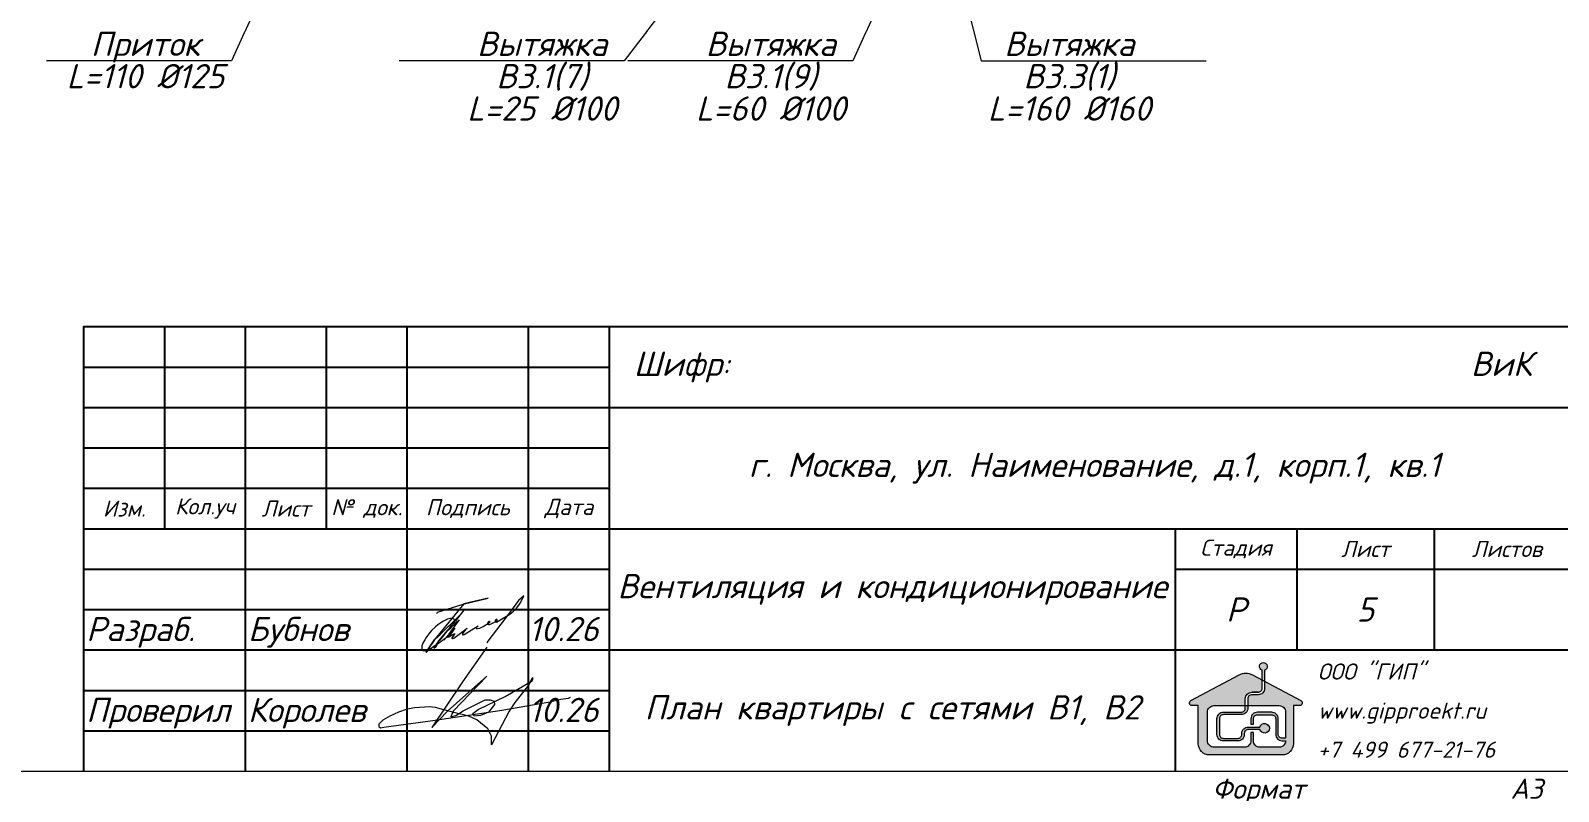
# Model space of a CAD drawing. Header units: millimetres. Extents: x 3082 to 230946, y 1570 to 312844.
# Drawn here: x 50041 to 59489, y 97319 to 102025 of the extents above; entities that cross this region are included whole.
import ezdxf
from ezdxf import colors
from ezdxf.entities.mleader import LeaderData, LeaderLine
from ezdxf.math import Vec2, Vec3

# ---------------------------------------------------------------- set-up
doc = ezdxf.new("R2010")
doc.units = ezdxf.units.MM
for name, color, linetype, lineweight in [('A_K1', 14, 'Continuous', 0), ('Ramka', 7, 'Continuous', 0), ('Двери', 7, 'Continuous', 13)]:
    doc.layers.add(name, color=color, linetype=linetype, lineweight=lineweight)
for name, color, linetype in [('FORMAT', 7, 'Continuous'), ('FORMATKA', 7, 'Continuous'), ('TEXT', 250, 'Continuous')]:
    doc.layers.add(name, color=color, linetype=linetype)
doc.styles.add('ls_200', font='isocpeui.ttf', dxfattribs={"height": 200})

# ---------------------------------------------------------------- blocks, each defined once
blk = doc.blocks.new('giplogo01')
h = blk.add_hatch(color=5)
h.dxf.hatch_style = 1
h.paths.add_polyline_path([(210, 2227), (435, 2227, 0.414214), (576, 2368), (576, 2667), (236, 2849, 0.250432), (-236, 2849), (-1953, 1931, 0.780449), (-1908, 1752), (-1692, 1752), (-1692, 400, 0.414214), (-1292, 0), (0, 0), (1292, 0, 0.414214), (1692, 400), (1692, 1752), (1908, 1752, 0.780449), (1953, 1931), (665, 2619), (665, 2368, -0.414214), (435, 2138), (210, 2138, 0.414214), (69, 1997), (69, 1752), (1182, 1752, -0.414214), (1412, 1522), (1412, 594), (1288, 594, -0.414214), (1147, 735), (1147, 1287, 0.414214), (917, 1517), (408, 1517, 0.414214), (178, 1287), (178, 1091), (267, 1091), (267, 1287, -0.414214), (408, 1428), (917, 1428, -0.414214), (1058, 1287), (1058, 735, 0.414214), (1288, 505), (1412, 505, -0.414214), (1182, 275), (497, 275, -0.414214), (267, 505), (267, 802), (178, 802), (178, 506, -0.414214), (-52, 276), (-1133, 276, -0.414214), (-1363, 506), (-1363, 1522, -0.414214), (-1133, 1752), (-20, 1752), (-20, 1997, -0.414214)])
h.paths.add_polyline_path([(69, 1661), (69, 1752), (-20, 1752), (-20, 1661, -0.414214), (-161, 1520), (-796, 1520, 0.414214), (-1026, 1290), (-1026, 729, 0.414214), (-796, 499), (-285, 499, 0.414214), (-55, 729), (-55, 761, -0.414214), (86, 902), (497, 902, 7.564808), (497, 991), (86, 991, 0.414214), (-144, 761), (-144, 729, -0.414214), (-285, 588), (-796, 588, -0.414214), (-937, 729), (-937, 1290, -0.414214), (-796, 1431), (-161, 1431, 0.414214)], flags=17)
h.paths.add_polyline_path([(576, 3014), (576, 2667), (665, 2619), (665, 3014, 6.005441)])
at = {"color": 5}
blk.add_lwpolyline([(665, 3014), (665, 2368, -0.414214), (435, 2138), (210, 2138, 0.414214), (69, 1997), (69, 1661, -0.414214), (-161, 1431), (-796, 1431, 0.414214), (-937, 1290), (-937, 729, 0.414214), (-796, 588), (-285, 588, 0.414214), (-144, 729), (-144, 761, -0.414214), (86, 991), (497, 991, -7.564808), (497, 902), (86, 902, 0.414214), (-55, 761), (-55, 729, -0.414214), (-285, 499), (-796, 499, -0.414214), (-1026, 729), (-1026, 1290, -0.414214), (-796, 1520), (-161, 1520, 0.414214), (-20, 1661), (-20, 1997, -0.414214), (210, 2227), (435, 2227), (210, 2227), (435, 2227, 0.414214), (576, 2368), (576, 3014), (576, 3014), (576, 3014, -6.005441)], format="xyb", close=True, dxfattribs=at)
for points in [[(-1956, 1929), (-236, 2849, -0.250432), (236, 2849), (1953, 1931, -0.780449), (1908, 1752), (1692, 1752), (1692, 400, -0.414214), (1292, 0), (0, 0), (-1292, 0, -0.414214), (-1692, 400), (-1692, 1752), (-1908, 1752, -0.780449), (-1953, 1931), (-236, 2849, -0.250432), (236, 2849), (1956, 1929)], [(1412, 594), (1288, 594, -0.414214), (1147, 735), (1147, 1287, 0.414214), (917, 1517), (408, 1517, 0.414214), (178, 1287), (178, 1091), (267, 1091), (267, 1287, -0.414214), (408, 1428), (917, 1428, -0.414214), (1058, 1287), (1058, 735, 0.414214), (1288, 505), (1412, 505, -0.414214), (1182, 275), (497, 275, -0.414214), (267, 505), (267, 802), (178, 802), (178, 506, -0.414214), (-52, 276), (-1133, 276, -0.414214), (-1363, 506), (-1363, 1522, -0.414214), (-1133, 1752), (1182, 1752, -0.414214), (1412, 1522), (1412, 594), (1377, 594)]]:
    blk.add_lwpolyline(points, format="xyb", dxfattribs=at)
blk = doc.blocks.new('*U457')
for points in [[(-9500, 250), (-9500, 3000), (-250, 3000)], [(-9000, 1750), (-9000, 3000)], [(-8500, 250), (-8500, 3000)], [(-8000, 1750), (-8000, 3000)], [(-7500, 250), (-7500, 3000)], [(-6750, 250), (-6750, 3000)], [(-6250, 250), (-6250, 3000)], [(-9500, 2750), (-6250, 2750)], [(-9500, 2500), (-6250, 2500)], [(-6250, 2500), (-250, 2500)], [(-9500, 2250), (-6250, 2250)], [(-9500, 2000), (-6250, 2000)], [(-9500, 1750), (-6250, 1750)], [(-6250, 1750), (-250, 1750)], [(-2750, 250), (-2750, 1750)], [(-2000, 1750), (-2000, 1000)], [(-1150, 1750), (-1150, 1000)], [(-9500, 1500), (-6250, 1500)], [(-2750, 1500), (-250, 1500)], [(-9500, 1250), (-6250, 1250)], [(-9500, 1000), (-6250, 1000)], [(-6250, 1000), (-250, 1000)], [(-9500, 750), (-6250, 750)], [(-9500, 500), (-6250, 500)]]:
    blk.add_lwpolyline(points)
at = {"layer": 'Ramka', "color": 7}
blk.add_lwpolyline([(-19960.5, 250), (-250, 250), (-250, 14600), (-19960.5, 14600)], close=True, dxfattribs=at)
at = {"layer": 'Ramka', "color": 5, "lineweight": 9, "flags": 128}
for points in [[(-7317.9, 1225.9), (-7312.8, 1234.3), (-7153.4, 1283.7), (-6999.3, 1321.2), (-7149.3, 1284.5), (-7317.5, 1082.4), (-7329.4, 1066), (-7344.7, 1043.5), (-7356.3, 1027.9), (-7367.2, 1011.9), (-7370.7, 1004.5), (-7372.3, 1000.7), (-7373.7, 999.9), (-7377.3, 992.3), (-7382.4, 985), (-7367.2, 1011.9), (-7350.5, 1035.7), (-7329.4, 1066), (-7295.6, 1096.1), (-7279, 1112.9), (-7262.1, 1129.9), (-7246.4, 1145.3), (-7233.8, 1156.6), (-7219.6, 1170.3), (-7199.7, 1189.9), (-7172.8, 1217.1), (-7157.2, 1236.2), (-7148.6, 1246.4), (-7145.9, 1249.8), (-7143.3, 1254.9), (-7172.8, 1217.1), (-7201.2, 1180.4), (-7232.5, 1144.9), (-7241.5, 1132), (-7248.1, 1123.8), (-7263.3, 1105.6), (-7269.7, 1097.4), (-7285.1, 1079.8), (-7293.1, 1069.8), (-7298.9, 1061.8), (-7308.4, 1051.2), (-7309, 1046.6), (-7315.9, 1032.9), (-7319.1, 1028), (-7323.6, 1021.3), (-7328.1, 1015.3), (-7331.4, 1012), (-7333.1, 1010.6), (-7326.5, 1024.9), (-7321.8, 1032.3), (-7317.3, 1038.9), (-7311.7, 1046.8), (-7304, 1057.2), (-7271.1, 1095.8), (-7252.8, 1118.4), (-7230.9, 1137.6), (-7213.6, 1154), (-7200.4, 1167.5), (-7193.4, 1173.9), (-7185.4, 1181), (-7179.2, 1186.2), (-7202.2, 1155.8), (-7214.4, 1138.9), (-7230.1, 1117.3), (-7244.9, 1096.5), (-7251.6, 1087.8), (-7257.2, 1081.1), (-7261.3, 1075.7), (-7264.1, 1071.4), (-7267.1, 1066.6), (-7272.9, 1059.9), (-7236.6, 1101.7), (-7227.3, 1110.1), (-7220.4, 1119.5), (-7215.9, 1124.6), (-7206.4, 1134), (-7243.9, 1079.1), (-7223, 1116.4), (-7216.2, 1130.9), (-7207.6, 1148.3), (-7207, 1160.8), (-7206.1, 1167.6), (-7206.7, 1174.4), (-7208.7, 1184.3), (-7210.1, 1187.6), (-7216.4, 1193), (-7219.7, 1194), (-7226.3, 1195.5), (-7233.9, 1194.8), (-7250.5, 1190.2), (-7262.9, 1185), (-7276.3, 1177.9), (-7286.9, 1172.1), (-7311, 1155), (-7326.1, 1142.8), (-7349.5, 1120.6), (-7367.2, 1099.1), (-7378.4, 1083.5), (-7383, 1077.6), (-7390.7, 1063.6), (-7403.6, 1041.2), (-7408.8, 1025.4), (-7409.6, 1016.9), (-7410.2, 1010), (-7407.1, 1001.4), (-7401.9, 997.1), (-7390, 995.6), (-7377.8, 997.4), (-7352.6, 1012.3), (-7337.2, 1021.2), (-7298.8, 1048.5), (-7276.3, 1064.7), (-7258.7, 1076.4), (-7242.6, 1081.5), (-7218.4, 1096.5), (-7205.4, 1102.2), (-7215.7, 1085.6), (-7223.3, 1075.9), (-7224.7, 1073.1), (-7225.3, 1070.6), (-7219.4, 1070.2), (-7211.5, 1072.5), (-7153.8, 1115.5), (-7129, 1134.1), (-7147.3, 1114.6), (-7157.4, 1102.6), (-7158.8, 1098.6), (-7158.5, 1094.8), (-7153.8, 1094.3), (-7148.5, 1096.3), (-7062.5, 1149.5), (-7072, 1138.9), (-7073.1, 1134.4), (-7072.3, 1132.1), (-7071.1, 1131.5), (-7066, 1132.4), (-7051.4, 1135.2), (-7031.5, 1145.9), (-7013.4, 1156.5), (-6998.5, 1164.1), (-6991.5, 1169.1), (-6988.3, 1173.5), (-6987.5, 1174.9), (-6990.5, 1176.8), (-6996.2, 1175.9), (-6999.9, 1172.5), (-7002.2, 1169.1), (-7004, 1164.5), (-7005.1, 1160.8), (-7004.2, 1159.2), (-6998.1, 1157.5), (-6991.3, 1158.6), (-6981.2, 1162.6), (-6961, 1171.7), (-6955.2, 1174.2), (-6949.2, 1179.1), (-6946.6, 1181.4), (-6944.4, 1185.1), (-6943.8, 1188.3), (-6947.2, 1189.4), (-6950.4, 1189.4), (-6952.9, 1187.1), (-6956.1, 1184), (-6957.3, 1179.4), (-6957.1, 1177.2), (-6955.2, 1174.2), (-6951.8, 1173.7), (-6947.8, 1172.1), (-6942.2, 1174.8), (-6936.9, 1177.4), (-6865, 1222.2), (-6845.7, 1238), (-6824.8, 1258.2), (-6809.6, 1278.3), (-6802.4, 1290), (-6778.9, 1333.2), (-6780, 1335.2), (-6812.2, 1306.8), (-6868.1, 1229.6), (-7002.4, 1053.9), (-7007.6, 1043.9)], [(-7008.8, 1018.5), (-7157.4, 803.1), (-7347.9, 520.7), (-7251.3, 622), (-7007.5, 838), (-7215.7, 622), (-7231.4, 585.7), (-7198.8, 594.8), (-7154.7, 623.8), (-7017.6, 691.8), (-6987.8, 692.3), (-6962.5, 682.9), (-6960.7, 662.3), (-6998.2, 615.4), (-7047.9, 594.8), (-7086.3, 591), (-7094.7, 607.9), (-7061, 631.4), (-6894.2, 712.9), (-6726.8, 809.3), (-6720.5, 826), (-6725, 826.8), (-6728.7, 823.2), (-6748.6, 783.5), (-6834.8, 674.5), (-6869.1, 621.4), (-6979, 413.4), (-6980, 466.2), (-7002.1, 512.4), (-7069.6, 567.8), (-7118.6, 590.9), (-7202.7, 611.6), (-7274.1, 630), (-7325.1, 644.1), (-7363.4, 648.2), (-7456, 642.5), (-7506.7, 632.3), (-7553.9, 614.7), (-7607.9, 591.2), (-7651.1, 566.3), (-7674.9, 540.3), (-7676.5, 527), (-7664.4, 519.3), (-7645.6, 522.6), (-7326.8, 565.8), (-6914.1, 626.9), (-6617.4, 679.8), (-6549.5, 695.2), (-6503.5, 702.4), (-6490.8, 709)]]:
    blk.add_lwpolyline(points, dxfattribs=at)
at = {"layer": 'A_K1', "xscale": 0.1741164628948324, "yscale": 0.1741164628948324, "zscale": 0.1741164628948324}
blk.add_blockref('giplogo01', (-2314.1, 350.8), dxfattribs=at)
at = {"layer": 'A_K1', "color": 5, "insert": (-1870.2, 625), "char_height": 100, "width": 1620.215, "attachment_point": 4, "line_spacing_factor": 1.45, "style": 'ls_200'}
blk.add_mtext('\\pxql;ООО "ГИП"\\Pwww.gipproekt.ru\\P+7 499 677-21-76', dxfattribs=at)
at = {"layer": 'Ramka', "lineweight": 9, "style": 'ls_200'}
for s, p in [('Разраб.', (-9485.2, 1054.6)), ('Бубнов', (-8485.2, 1054.6)), ('10.26', (-6750.2, 1054.6)), ('Проверил', (-9485.2, 554.6)), ('Королев', (-8485.2, 554.6)), ('10.26', (-6750.2, 554.6))]:
    blk.add_text(s, height=150, dxfattribs=at).set_placement(p)
at = {"layer": 'TEXT', "color": 0, "linetype": 'Continuous', "lineweight": 0, "style": 'ls_200'}
for s, insert, char_height, width, attachment_point in [('\\pxi1,ql;Шифр:                                                ВиК', (-6250, 2750), 150, 6000, 4), ('\\pxqc;Изм.', (-9250, 1875), 100, 500, 5), ('\\pxqc;Кол.уч', (-8750, 1875), 100, 500, 5), ('\\pxqc;Лист', (-8250, 1875), 100, 500, 5), ('№ док.', (-7750, 1875), 100, 500, 5), ('\\pxqc;Подпись', (-7125, 1875), 100, 750, 5), ('\\pxqc;Дата', (-6500, 1875), 100, 500, 5), ('\\pxqc;Стадия', (-2375, 1625), 100, 750, 5), ('\\pxqc;Лист', (-1575, 1625), 100, 850, 5), ('\\pxqc;Листов', (-700, 1625), 100, 900, 5), ('\\pxqc;Вентиляция и кондиционирование', (-6250, 1375), 150, 3500, 4), ('\\pxqc;Формат                А3', (-250, 125), 124.667, 2500, 6)]:
    blk.add_mtext(s, dxfattribs=dict(at, insert=insert, char_height=char_height, width=width, attachment_point=attachment_point))
blk = doc.blocks.new('_None')
blk = doc.blocks.new('*U501')
at = {"layer": 'FORMATKA', "lineweight": 0, "insert": (0, 0), "char_height": 150, "width": 6000, "attachment_point": 5, "style": 'ls_200'}
blk.add_mtext('\\pxqc;{\\C0;г. Москва, ул. Наименование, д.1, корп.1, кв.1}', dxfattribs=at)
blk = doc.blocks.new('*U503')
at = {"color": 0, "linetype": 'ByBlock', "lineweight": -2, "transparency": 16777216}
blk.add_blockref('*U501', (0, -59400), dxfattribs=at)

msp = doc.modelspace()

# ---------------------------------------------------------------- block references
at = {"layer": 'FORMAT'}
msp.add_blockref('*U457', (59870.1, 97193.7), dxfattribs=at)

# ---------------------------------------------------------------- texts
at = {"layer": 'TEXT', "color": 0, "linetype": 'Continuous', "lineweight": 0, "char_height": 150, "attachment_point": 4, "style": 'ls_200'}
for s, insert, width in [('\\pxqc;Р', (57120.1, 98443.7), 750), ('\\pxqc;5', (57870.1, 98443.7), 850), ('\\pxqc;План квартиры c сетями В1, В2', (53620.1, 97818.7), 3500)]:
    msp.add_mtext(s, dxfattribs=dict(at, insert=insert, width=width))

# ---------------------------------------------------------------- next in the draw order: leaders
at = {"layer": 'Двери'}
ml = msp.add_multileader_mtext('Standard', dxfattribs=at)
ml.set_content('Вытяжка В3.3(1)\\PL=160 %%C160', color=256, style='ls_200')
ml.set_leader_properties(color=256, linetype='ByLayer', lineweight=-1)
ml.set_arrow_properties(name='NONE')
ml.build(insert=Vec2(0, 0))
ml.multileader.update_dxf_attribs({"text_left_attachment_type": 6, "text_right_attachment_type": 6})
ctx = ml.context
ctx.base_point, ctx.char_height, ctx.landing_gap_size, ctx.plane_origin = Vec3(55927.3, 101838.2), 150, 20, Vec3(55748.1, 99467.7)
ctx.left_attachment, ctx.right_attachment, ctx.text_align_type = 6, 6, 1
notes = []
notes.append((ctx, [(0, (1, 1, 0), (55919.3, 101838.2), (1, 0), 8, [(0, [(55676.5, 102798.4)], 0, [])])]))
ctx.mtext.insert, ctx.mtext.width, ctx.mtext.alignment, ctx.mtext.line_spacing_factor, ctx.mtext.flow_direction = Vec3(56464.4, 102018.2), 1349.505, 2, 0.8, 5
ctx.mtext.has_bg_fill, ctx.mtext.bg_color, ctx.mtext.bg_scale_factor, ctx.mtext.bg_transparency, ctx.mtext.use_window_bg_color = 1, -1073741824, 1, 0, 1
ml = msp.add_multileader_mtext('Standard', dxfattribs=at)
ml.set_content('Приток\\PL=110 %%C125', color=256, style='ls_200')
ml.set_leader_properties(color=256, linetype='ByLayer', lineweight=-1)
ml.set_arrow_properties(name='NONE')
ml.build(insert=Vec2(0, 0))
ml.multileader.update_dxf_attribs({"text_left_attachment_type": 6, "text_right_attachment_type": 6})
ctx = ml.context
ctx.base_point, ctx.char_height, ctx.landing_gap_size, ctx.plane_origin = Vec3(50227.4, 101838.2), 150, 20, Vec3(50048.3, 99467.7)
ctx.left_attachment, ctx.right_attachment, ctx.text_align_type = 6, 6, 1
notes.append((ctx, [(1, (1, 1, 0), (51282.9, 101838.2), (-1, 0), 8, [(0, [(51714.1, 102783.4)], 0, [])])]))
ctx.mtext.insert, ctx.mtext.width, ctx.mtext.alignment, ctx.mtext.line_spacing_factor, ctx.mtext.flow_direction = Vec3(50751.2, 102018.2), 1349.505, 2, 0.8, 5
ctx.mtext.has_bg_fill, ctx.mtext.bg_color, ctx.mtext.bg_scale_factor, ctx.mtext.bg_transparency, ctx.mtext.use_window_bg_color = 1, -1073741824, 1, 0, 1
ml = msp.add_multileader_mtext('Standard', dxfattribs=at)
ml.set_content('Вытяжка В3.1(7)\\PL=25 %%C100', color=256, style='ls_200')
ml.set_leader_properties(color=256, linetype='ByLayer', lineweight=-1)
ml.set_arrow_properties(name='NONE')
ml.build(insert=Vec2(0, 0))
ml.multileader.update_dxf_attribs({"text_left_attachment_type": 6, "text_right_attachment_type": 6})
ctx = ml.context
ctx.base_point, ctx.char_height, ctx.landing_gap_size, ctx.plane_origin = Vec3(52706, 101838.2), 150, 20, Vec3(52768.2, 99467.7)
ctx.left_attachment, ctx.right_attachment, ctx.text_align_type = 6, 6, 1
notes.append((ctx, [(1, (1, 1, 0), (53710.7, 101838.2), (-1, 0), 8, [(0, [(54433.9, 102783.4)], 0, [])])]))
ctx.mtext.insert, ctx.mtext.width, ctx.mtext.alignment, ctx.mtext.line_spacing_factor, ctx.mtext.flow_direction = Vec3(53204.3, 102018.2), 1349.505, 2, 0.8, 5
ctx.mtext.has_bg_fill, ctx.mtext.bg_color, ctx.mtext.bg_scale_factor, ctx.mtext.bg_transparency, ctx.mtext.use_window_bg_color = 1, -1073741824, 1, 0, 1
for ctx, leaders in notes:
    for number, flags, end, landing, length, lines in leaders:
        leader = LeaderData()
        leader.index, (leader.has_last_leader_line, leader.has_dogleg_vector, leader.attachment_direction) = number, flags
        leader.last_leader_point, leader.dogleg_vector, leader.dogleg_length = Vec3(end), Vec3(landing), length
        for number, points, colour, breaks in lines:
            line = LeaderLine()
            line.index, line.vertices, line.color, line.breaks = number, Vec3.list(points), colors.encode_raw_color(colour), breaks
            leader.lines.append(line)
        ctx.leaders.append(leader)

# ---------------------------------------------------------------- next in the draw order: leaders
ml = msp.add_multileader_mtext('Standard', dxfattribs=at)
ml.set_content('Вытяжка В3.1(7)\\PL=25 %%C100', color=256, style='ls_200')
ml.set_leader_properties(color=256, linetype='ByLayer', lineweight=-1)
ml.set_arrow_properties(name='NONE')
ml.build(insert=Vec2(0, 0))
ml.multileader.update_dxf_attribs({"text_left_attachment_type": 6, "text_right_attachment_type": 6})
ctx = ml.context
ctx.base_point, ctx.char_height, ctx.landing_gap_size, ctx.plane_origin = Vec3(48759.8, 101838.2), 150, 20, Vec3(48529.9, 99467.7)
ctx.left_attachment, ctx.right_attachment, ctx.text_align_type = 6, 6, 1
notes = []
notes.append((ctx, [(1, (1, 1, 0), (49764.5, 101838.2), (-1, 0), 8, [(0, [(50213.9, 102783.4)], 0, [])])]))
ctx.mtext.insert, ctx.mtext.width, ctx.mtext.alignment, ctx.mtext.line_spacing_factor, ctx.mtext.flow_direction = Vec3(49258.1, 102018.2), 1349.505, 2, 0.8, 5
ctx.mtext.has_bg_fill, ctx.mtext.bg_color, ctx.mtext.bg_scale_factor, ctx.mtext.bg_transparency, ctx.mtext.use_window_bg_color = 1, -1073741824, 1, 0, 1
ml = msp.add_multileader_mtext('Standard', dxfattribs=at)
ml.set_content('Вытяжка В3.1(9)\\PL=60 %%C100', color=256, style='ls_200')
ml.set_leader_properties(color=256, linetype='ByLayer', lineweight=-1)
ml.set_arrow_properties(name='NONE')
ml.build(insert=Vec2(0, 0))
ml.multileader.update_dxf_attribs({"text_left_attachment_type": 6, "text_right_attachment_type": 6})
ctx = ml.context
ctx.base_point, ctx.char_height, ctx.landing_gap_size, ctx.plane_origin = Vec3(54120.2, 101838.2), 150, 20, Vec3(53890.3, 99467.7)
ctx.left_attachment, ctx.right_attachment, ctx.text_align_type = 6, 6, 1
notes.append((ctx, [(1, (1, 1, 0), (55124.9, 101838.2), (-1, 0), 8, [(0, [(55556.1, 102783.4)], 0, [])])]))
ctx.mtext.insert, ctx.mtext.width, ctx.mtext.alignment, ctx.mtext.line_spacing_factor, ctx.mtext.flow_direction = Vec3(54618.6, 102018.2), 1349.505, 2, 0.8, 5
ctx.mtext.has_bg_fill, ctx.mtext.bg_color, ctx.mtext.bg_scale_factor, ctx.mtext.bg_transparency, ctx.mtext.use_window_bg_color = 1, -1073741824, 1, 0, 1
for ctx, leaders in notes:
    for number, flags, end, landing, length, lines in leaders:
        leader = LeaderData()
        leader.index, (leader.has_last_leader_line, leader.has_dogleg_vector, leader.attachment_direction) = number, flags
        leader.last_leader_point, leader.dogleg_vector, leader.dogleg_length = Vec3(end), Vec3(landing), length
        for number, points, colour, breaks in lines:
            line = LeaderLine()
            line.index, line.vertices, line.color, line.breaks = number, Vec3.list(points), colors.encode_raw_color(colour), breaks
            leader.lines.append(line)
        ctx.leaders.append(leader)

# ---------------------------------------------------------------- next in the draw order: block references
msp.add_blockref('*U503', (56620.1, 158718.7))

doc.saveas('drawing.dxf')
